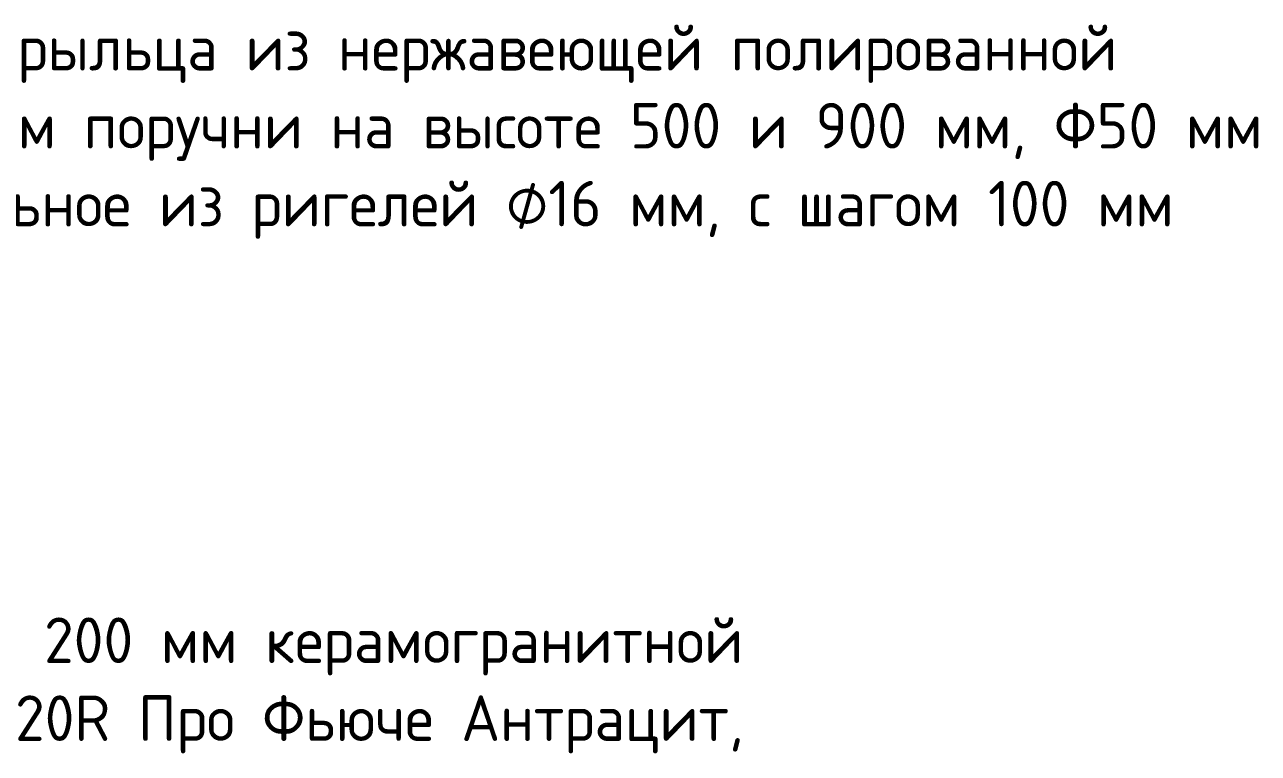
# Model space of a CAD drawing. Header units: millimetres. Extents: x 504091 to 2165846, y 135022 to 442887.
# Drawn here: x 1045782 to 1052552, y 302927 to 306924 of the extents above; entities that cross this region are included whole.
import ezdxf

# ---------------------------------------------------------------- set-up
doc = ezdxf.new("R2010")
doc.units = ezdxf.units.MM
doc.layers.add('PDF _Текст', color=7, linetype='Continuous')
doc.styles.add('PDF GOST Common', font='GOST_Common.ttf')

msp = doc.modelspace()

# ---------------------------------------------------------------- texts
at = {"layer": 'PDF _Текст', "char_height": 250.003739, "attachment_point": 4, "style": 'PDF GOST Common'}
for s, insert in [('Замена ограждений крыльца из нержавеющей полированной', (1042420.8524, 306763.3982)), ('стали высотой 1200 мм поручни на высоте 500 и 900 мм, Ф50 мм', (1042420.8524, 306335.8878)), ('Заполнение вертикальное из ригелей ⌀16 мм, с шагом 100 мм', (1042420.8524, 305908.3774)), ('Защитная отделка колонн высотой 200 мм керамогранитной', (1040439.9109, 303513.0079)), ('плиткой "Kerama Marazzi" DD640620R Про Фьюче Антрацит,', (1040439.9109, 303085.4975))]:
    msp.add_mtext(s, dxfattribs=dict(at, insert=insert))

doc.saveas('drawing.dxf')
